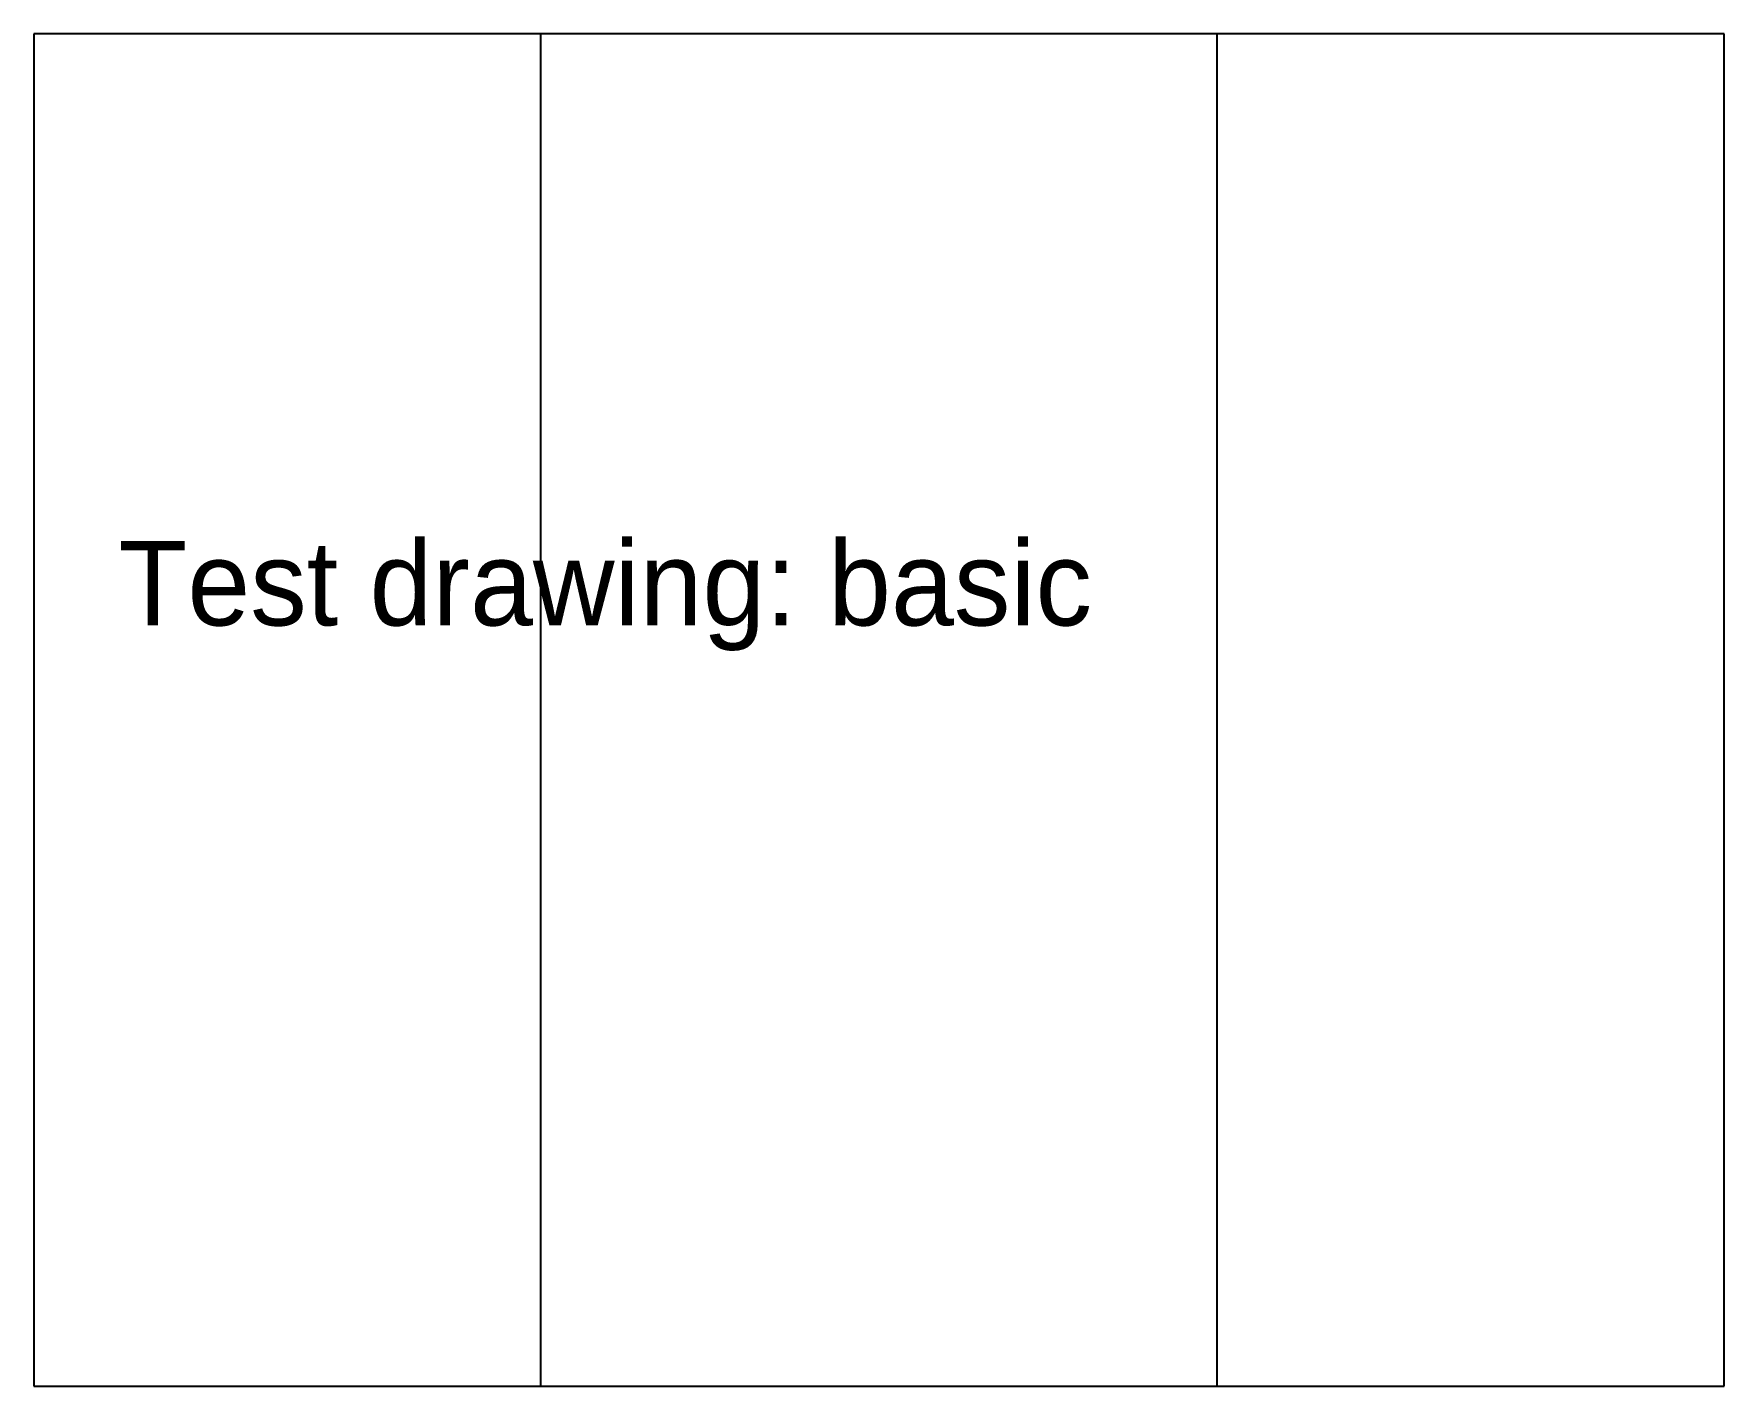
# Model space of a CAD drawing. Header units: metres. Extents: x 0 to 10000, y 0 to 8000.
import ezdxf

# ---------------------------------------------------------------- set-up
doc = ezdxf.new("R2010")
doc.units = ezdxf.units.M

msp = doc.modelspace()

# ---------------------------------------------------------------- linework, layer by layer
at = {"layer": 'WALL'}
for p, q in [((10000, 8000), (0, 8000)), ((0, 8000), (0, 0)), ((3000, 0), (3000, 8000)), ((7000, 0), (7000, 8000)), ((10000, 0), (10000, 8000)), ((0, 0), (10000, 0))]:
    msp.add_line(p, q, dxfattribs=at)

# ---------------------------------------------------------------- texts
at = {"layer": 'TEXT'}
msp.add_text('Test drawing: basic', height=500, dxfattribs=at).set_placement((500, 4500))

doc.saveas('drawing.dxf')
